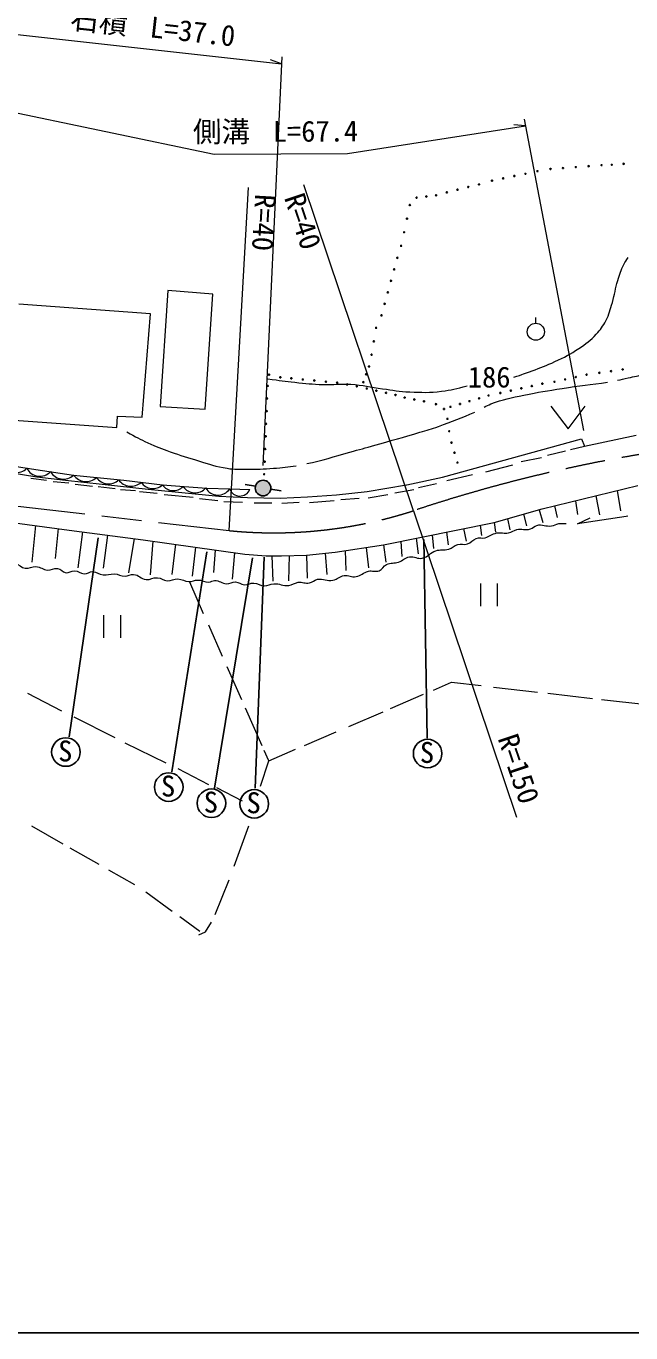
# Model space of a CAD drawing. Units: millimetres, scale not verified. Extents: x 40000 to 680000, y 20000 to 380000.
# Drawn here: x 379998 to 432951, y 205000 to 319493 of the extents above; entities that cross this region are included whole.
import ezdxf
from ezdxf.enums import TextEntityAlignment as Align

# ---------------------------------------------------------------- set-up
doc = ezdxf.new("R2010")
doc.units = ezdxf.units.MM
doc.header["$LTSCALE"] = 1000
doc.linetypes.add('CHAIN', pattern=[18.5, 12, -1.5, 3.5, -1.5])
for name, color, linetype, lineweight in [('M-BGD', 7, 'Continuous', 13), ('M-BMK', 2, 'CHAIN', 13), ('M-STR-HTXT', 7, 'Continuous', 13), ('M-TTL-BAND', 7, 'Continuous', 25)]:
    doc.layers.add(name, color=color, linetype=linetype, lineweight=lineweight)
doc.styles.add('ＭＳ ゴシック', font='')
doc.styles.get('ＭＳ ゴシック').set_extended_font_data('MS Gothic')

msp = doc.modelspace()

# ---------------------------------------------------------------- hatches: boundary and pattern name
at = {"layer": 'M-BGD'}
msp.add_hatch(color=256, dxfattribs=at).paths.add_polyline_path([(401419, 278904, 0.97359), (400081, 279177, 0.01338), (400074, 279141, 1)])

# ---------------------------------------------------------------- linework, layer by layer
for p, q in [((392398, 296318), (391732, 286175)), ((396345, 296010), (392398, 296318)), ((395672, 285936), (396345, 296010)), ((390885, 294280), (379345, 295133)), ((390158, 285238), (390885, 294280)), ((424632, 293468), (424632, 293968)), ((387929, 284327), (387985, 285323)), ((387985, 285323), (390158, 285238)), ((391732, 286175), (395672, 285936)), ((425957, 286196), (427457, 284196)), ((427457, 284196), (428957, 286196)), ((378546, 285007), (387929, 284327)), ((416467, 279970), (428637, 283329)), ((428637, 283329), (428896, 282694)), ((428896, 282694), (433421, 283643)), ((423344, 281348), (425132, 281705)), ((425658, 281894), (427214, 282273)), ((427655, 282399), (428896, 282694)), ((378221, 281044), (380850, 280644)), ((380850, 280644), (384151, 280161)), ((420253, 280443), (422608, 281053)), ((378243, 280441), (380944, 279992)), ((380412, 279883), (381772, 279714)), ((380944, 279992), (383431, 279702)), ((382350, 279609), (383738, 279483)), ((383431, 279702), (386665, 279347)), ((384151, 280161), (388547, 279698)), ((384299, 279371), (385799, 279189)), ((388547, 279698), (391932, 279299)), ((413348, 279292), (416467, 279970)), ((414365, 279055), (415942, 279413)), ((416846, 279686), (419075, 280212)), ((386304, 279146), (387804, 278992)), ((386665, 279347), (390674, 278936)), ((388267, 278894), (389584, 278810)), ((389921, 278712), (391463, 278586)), ((390674, 278936), (396857, 278296)), ((391932, 279299), (393825, 279151)), ((392094, 278445), (394618, 278214)), ((393825, 279151), (395823, 279025)), ((395823, 279025), (397821, 278941)), ((396857, 278296), (399395, 278184)), ((397821, 278941), (399587, 278899)), ((402255, 278141), (404624, 278240)), ((404624, 278240), (407162, 278422)), ((407162, 278422), (409865, 278706)), ((409865, 278706), (413317, 279297)), ((409948, 278151), (411673, 278445)), ((412283, 278593), (413944, 278908)), ((425185, 277195), (433555, 279245)), ((429873, 278343), (430197, 276673)), ((431761, 278806), (432047, 277030)), ((395185, 278109), (396784, 277941)), ((397309, 277836), (398950, 277773)), ((399395, 278184), (402255, 278141)), ((399959, 277730), (401515, 277730)), ((402399, 277709), (403913, 277773)), ((404817, 277752), (406983, 277920)), ((407551, 278025), (409149, 278130)), ((420979, 276017), (425185, 277195)), ((424917, 277120), (425234, 276000)), ((426272, 277461), (426495, 276442)), ((428105, 277910), (428283, 276715)), ((371485, 276967), (384203, 275276)), ((411303, 274042), (420979, 276017)), ((420979, 276017), (421111, 275153)), ((422151, 276345), (422368, 275374)), ((423564, 276741), (423799, 275717)), ((432555, 276537), (428274, 275882)), ((428274, 275882), (429395, 276406)), ((432676, 276546), (432555, 276537)), ((380808, 275727), (380504, 272520)), ((382790, 275464), (382543, 272836)), ((384203, 275276), (390238, 274498)), ((384922, 275183), (384520, 272036)), ((387108, 274901), (386728, 272015)), ((415546, 274908), (415658, 273738)), ((416811, 275166), (416941, 274033)), ((418290, 275468), (418540, 274369)), ((419753, 275767), (419864, 274853)), ((389445, 274600), (388958, 271584)), ((390238, 274498), (399134, 273215)), ((391103, 274373), (390854, 271423)), ((393063, 274090), (392746, 271437)), ((394841, 273834), (394527, 271311)), ((407055, 273411), (411303, 274042)), ((409777, 273815), (409973, 272045)), ((411303, 274042), (411495, 272539)), ((412811, 274350), (412904, 273023)), ((414164, 274626), (414334, 273254)), ((396539, 273589), (396392, 271633)), ((398242, 273343), (398046, 271045)), ((399134, 273215), (401027, 273089)), ((401027, 273089), (402352, 273089)), ((401525, 273089), (401588, 270866)), ((402352, 273089), (404539, 273152)), ((403016, 273108), (402976, 270887)), ((404539, 273152), (407055, 273411)), ((404539, 273152), (404595, 271139)), ((406183, 273321), (406340, 271455)), ((407923, 273540), (407981, 271791)), ((395542, 268011), (394323, 270768)), ((419782, 270663), (419782, 268663)), ((421282, 268663), (421282, 270663)), ((386778, 267895), (386778, 265895)), ((388278, 265895), (388278, 267895)), ((397197, 264268), (395982, 267016)), ((398881, 260459), (397594, 263371)), ((415669, 261319), (417257, 262001)), ((417257, 262001), (419833, 261707)), ((420927, 261583), (424775, 261145)), ((380124, 261035), (383096, 259494)), ((411905, 259704), (414807, 260949)), ((425679, 261042), (429591, 260596)), ((430390, 260505), (434365, 260053)), ((384164, 258979), (387772, 257178)), ((400658, 256439), (399198, 259742)), ((408243, 258133), (411253, 259424)), ((404374, 256472), (407159, 257668)), ((388627, 256696), (392216, 254935)), ((401238, 255127), (400840, 256028)), ((401238, 255127), (403598, 256140)), ((393270, 254436), (395976, 253033)), ((400523, 252898), (401238, 255127)), ((396667, 252783), (398903, 251623)), ((380470, 249415), (383225, 247847)), ((398207, 245879), (399511, 249433)), ((383814, 247512), (386358, 246063)), ((387200, 245584), (389492, 244280)), ((396547, 241668), (397766, 244701)), ((390480, 243633), (392794, 241956)), ((393466, 241468), (395220, 240196)), ((395706, 240140), (396238, 240981)), ((395117, 239873), (395706, 240140))]:
    msp.add_line(p, q, dxfattribs=at)
at = {"layer": 'M-BGD', "lineweight": 25}
for p, q in [((399181, 279335), (400081, 279177)), ((401439, 278936), (402339, 278778)), ((386316, 274662), (383752, 257218)), ((414823, 274521), (415109, 257098)), ((395817, 273431), (392763, 254146)), ((399805, 272893), (396503, 252737)), ((400837, 272959), (400062, 252717))]:
    msp.add_line(p, q, dxfattribs=at)
for centre, radius in [((425910, 306973), 50), ((427013, 307057), 50), ((428138, 307144), 50), ((429262, 307230), 50), ((430387, 307316), 50), ((431279, 307349), 50), ((432328, 307434), 50), ((420793, 305957), 50), ((421768, 306158), 50), ((422744, 306358), 50), ((423719, 306559), 50), ((424780, 306786), 50), ((415041, 304566), 50), ((415895, 304667), 50), ((416831, 304935), 50), ((417772, 305165), 50), ((418712, 305395), 50), ((419652, 305624), 50), ((413600, 303823), 50), ((414188, 304464), 50), ((413346, 302628), 50), ((413093, 301433), 50), ((412839, 300238), 50), ((412499, 299198), 50), ((412224, 298190), 50), ((411948, 297182), 50), ((411672, 296173), 50), ((411397, 295165), 50), ((410646, 293056), 50), ((411121, 294157), 50), ((410446, 291882), 50), ((410020, 289668), 50), ((410247, 290708), 50), ((401268, 288950), 50), ((402253, 288719), 50), ((403215, 288634), 50), ((404226, 288538), 50), ((409771, 288984), 50), ((427203, 288540), 50), ((428139, 288745), 50), ((429075, 288950), 50), ((430188, 289117), 50), ((431211, 289267), 50), ((432233, 289416), 50), ((401156, 287971), 50), ((405237, 288442), 50), ((406248, 288347), 50), ((407229, 288258), 50), ((408089, 288092), 50), ((408949, 287927), 50), ((409521, 288300), 50), ((409831, 287738), 50), ((410668, 287548), 50), ((411505, 287359), 50), ((421519, 287344), 50), ((422438, 287550), 50), ((423357, 287756), 50), ((424276, 287963), 50), ((425195, 288169), 50), ((426266, 288336), 50), ((401111, 286865), 50), ((412342, 287169), 50), ((413147, 286947), 50), ((413995, 286782), 50), ((414843, 286616), 50), ((415890, 286377), 50), ((417994, 286383), 50), ((418827, 286633), 50), ((419660, 286883), 50), ((420493, 287133), 50), ((401065, 285759), 50), ((416588, 285951), 50), ((416896, 285087), 50), ((417162, 286133), 50), ((401020, 284654), 50), ((417048, 283998), 50), ((400974, 283548), 50), ((417250, 282993), 50), ((400929, 282443), 50), ((417514, 282123), 50), ((400884, 281337), 50), ((417777, 281253), 50), ((400746, 279022), 683), ((400838, 280231), 50), ((383477, 255890), 1250), ((415155, 255762), 1250), ((392487, 252818), 1250), ((396227, 251409), 1250), ((399970, 251353), 1250)]:
    msp.add_circle(centre, radius, dxfattribs=at)
at = {"layer": 'M-BGD'}
msp.add_circle((424632, 292718), 750, dxfattribs=at)
for centre, radius, start, end in [((379157, 281625), 1249, 205.83491, 316.42389), ((381201, 281322), 1269, 206.08965, 317.00646), ((383256, 281096), 1295, 209.5741, 313.75717), ((385247, 280948), 1349, 215.70097, 312.28102), ((387213, 280683), 1288, 214.72186, 313.26013), ((389185, 280509), 1330, 215.0302, 311.83778), ((391098, 280217), 1241, 214.26519, 312.27384), ((392891, 279958), 1164, 214.52909, 316.57614), ((394784, 279869), 1266, 214.1446, 318.55319), ((396805, 279634), 1230, 209.38395, 325.69064), ((398712, 279276), 953, 200.60494, 336.6672)]:
    msp.add_arc(centre, radius, start, end, dxfattribs=at)
for points, knots in [([(422716, 288727), (423481, 288985), (423685, 289058), (424300, 289288), (425091, 289584), (425541, 289739), (426305, 290101), (427146, 290500), (427620, 290732), (428394, 291251), (429035, 291680), (429392, 291942), (429920, 292505), (430306, 292918), (430502, 293181), (430761, 293683), (431066, 294272), (431145, 294646), (431336, 295281), (431559, 296021), (431577, 296466), (431813, 297202), (431993, 297765), (432058, 298102), (432345, 298618), (432481, 298861), (432533, 298956), (432724, 299221)], [0, 0, 0, 0, 1, 1, 1, 2, 2, 2, 3, 3, 3, 4, 4, 4, 5, 5, 5, 6, 6, 6, 7, 7, 7, 8, 8, 8, 9, 9, 9, 9]), ([(431788, 288465), (432079, 288526), (432354, 288589), (432723, 288668), (433280, 288786), (433587, 288873), (434144, 288985), (434697, 289097), (435019, 289105), (435565, 289247), (436024, 289366), (436289, 289430), (436714, 289640), (437110, 289835), (437354, 289947), (437649, 290275), (437960, 290621), (438025, 290897), (438225, 291317), (438422, 291731), (438451, 291997), (438646, 292411), (438765, 292665), (438802, 292839), (439001, 293037), (439228, 293263), (439413, 293339), (439720, 293430), (440170, 293562), (440439, 293590), (440907, 293598), (441723, 293611), (442179, 293540), (442992, 293467), (444183, 293361), (444586, 293283), (446026, 293050)], [0, 0, 0, 0, 1, 1, 1, 2, 2, 2, 3, 3, 3, 4, 4, 4, 5, 5, 5, 6, 6, 6, 7, 7, 7, 8, 8, 8, 9, 9, 9, 10, 10, 10, 11, 11, 11, 12, 12, 12, 12]), ([(401159, 288596), (402295, 288428), (402603, 288383), (403533, 288285), (404497, 288183), (405038, 288123), (406007, 288091), (406948, 288061), (407478, 288168), (408418, 288110), (409517, 288043), (410117, 287855), (411210, 287718), (412136, 287601), (412651, 287483), (413584, 287446), (414675, 287404), (415296, 287363), (416379, 287503), (417266, 287617), (417603, 287694), (418622, 287970)], [0, 0, 0, 0, 1, 1, 1, 2, 2, 2, 3, 3, 3, 4, 4, 4, 5, 5, 5, 6, 6, 6, 7, 7, 7, 7]), ([(420114, 286111), (420288, 286205), (420469, 286298), (420704, 286392), (421787, 286826), (422449, 286922), (423592, 287163), (424887, 287435), (425622, 287541), (426928, 287752), (428488, 288003), (429402, 288048), (430911, 288301)], [0, 0, 0, 0, 1, 1, 1, 2, 2, 2, 3, 3, 3, 4, 4, 4, 4]), ([(404567, 281159), (405987, 281464), (406861, 281755), (408352, 282165), (409208, 282400), (409685, 282539), (410539, 282782), (412078, 283218), (412950, 283433), (414479, 283903), (415116, 284099), (415481, 284188), (416105, 284422), (417358, 284890), (418093, 285125), (419275, 285674)], [0, 0, 0, 0, 1, 1, 1, 2, 2, 2, 3, 3, 3, 4, 4, 4, 5, 5, 5, 5]), ([(388808, 283952), (389663, 283463), (389915, 283319), (390656, 282978), (391399, 282636), (391834, 282483), (392604, 282207), (393563, 281863), (394109, 281694), (395086, 281408), (396058, 281122), (396592, 280894), (397595, 280749), (398268, 280651), (398654, 280666), (399334, 280665), (400238, 280662), (400745, 280683), (401647, 280749), (402445, 280807), (402967, 280857), (403641, 280976)], [0, 0, 0, 0, 1, 1, 1, 2, 2, 2, 3, 3, 3, 4, 4, 4, 5, 5, 5, 6, 6, 6, 7, 7, 7, 7]), ([(361492, 275459), (361876, 275482), (362075, 275520), (362398, 275371), (362603, 275276), (362657, 275102), (362875, 275044), (363174, 274963), (363368, 275127), (363669, 275053), (363993, 274973), (364121, 274778), (364445, 274698), (364824, 274604), (365064, 274756), (365445, 274670), (365879, 274572), (366047, 274290), (366483, 274202), (366833, 274132), (367048, 274274), (367399, 274202), (367770, 274127), (367918, 273898), (368286, 273810), (368694, 273712), (368953, 273847), (369355, 273729), (369662, 273639), (369730, 273357), (370041, 273280), (370541, 273155), (370855, 273384), (371362, 273286), (371773, 273207), (371932, 272922), (372346, 272863), (372662, 272818), (372838, 272986), (373156, 272962), (373552, 272933), (373733, 272701), (374128, 272663), (374550, 272623), (374777, 272846), (375200, 272825), (375652, 272803), (375863, 272526), (376315, 272508), (376650, 272494), (376828, 272659), (377163, 272638), (377589, 272613), (377759, 272280), (378185, 272252), (378514, 272230), (378690, 272421), (379018, 272389), (379401, 272352), (379539, 272034), (379921, 271997), (380287, 271960), (380483, 272164), (380850, 272146), (381269, 272125), (381459, 271858), (381878, 271835), (382221, 271816), (382406, 272046), (382744, 271984), (383066, 271925), (383166, 271639), (383492, 271604), (383788, 271572), (383936, 271788), (384234, 271782), (384576, 271774), (384724, 271514), (385066, 271511), (385374, 271508), (385524, 271705), (385832, 271697), (386203, 271689), (386371, 271461), (386739, 271417), (387114, 271373), (387325, 271518), (387702, 271501), (388081, 271485), (388276, 271308), (388655, 271314), (388956, 271320), (389112, 271475), (389412, 271454), (389869, 271423), (390040, 271048), (390496, 271006), (390887, 270970), (391096, 271196), (391487, 271165), (391842, 271136), (392001, 270915), (392356, 270894), (392724, 270872), (392916, 271065), (393284, 271057), (393671, 271049), (393860, 270830), (394247, 270824), (394562, 270819), (394726, 270952), (395041, 270964), (395423, 270978), (395623, 270747), (396004, 270786), (396204, 270807), (396299, 270911), (396499, 270926), (396926, 270959), (397128, 270630), (397555, 270637), (397861, 270641), (398016, 270806), (398322, 270796), (398639, 270785), (398778, 270569), (399094, 270543), (399423, 270517), (399594, 270706), (399923, 270699), (400304, 270691), (400489, 270452), (400870, 270462), (401191, 270470), (401354, 270612), (401674, 270637), (402189, 270676), (402475, 270409), (402987, 270482), (403326, 270530), (403480, 270704), (403818, 270762), (404197, 270827), (404426, 270620), (404800, 270706), (405096, 270774), (405213, 270959), (405510, 271024), (406028, 271137), (406346, 270832), (406865, 270940), (407274, 271024), (407434, 271300), (407847, 271360), (408250, 271419), (408483, 271185), (408884, 271257), (409339, 271340), (409518, 271628), (409968, 271734), (410325, 271818), (410565, 271643), (410906, 271778), (411215, 271899), (411257, 272179), (411554, 272326), (411931, 272512), (412212, 272400), (412610, 272536), (413004, 272671), (413163, 272927), (413575, 272991), (414006, 273058), (414259, 272787), (414685, 272879), (415198, 272990), (415363, 273365), (415862, 273527), (416288, 273665), (416569, 273548), (416998, 273675), (417333, 273774), (417457, 273994), (417795, 274080), (418117, 274162), (418328, 274019), (418643, 274124), (418981, 274236), (419083, 274482), (419418, 274603), (419704, 274706), (419900, 274591), (420195, 274665), (420609, 274770), (420786, 274998), (421204, 275085), (421603, 275167), (421849, 275010), (422247, 275097), (422538, 275161), (422667, 275303), (422955, 275379), (423408, 275498), (423710, 275285), (424152, 275441), (424389, 275525), (424480, 275668), (424719, 275746), (425195, 275903), (425507, 275623), (426002, 275703), (426261, 275744), (426384, 275864), (426644, 275902), (426887, 275938), (426993, 275932), (427273, 275908)], [0, 0, 0, 0, 1, 1, 1, 2, 2, 2, 3, 3, 3, 4, 4, 4, 5, 5, 5, 6, 6, 6, 7, 7, 7, 8, 8, 8, 9, 9, 9, 10, 10, 10, 11, 11, 11, 12, 12, 12, 13, 13, 13, 14, 14, 14, 15, 15, 15, 16, 16, 16, 17, 17, 17, 18, 18, 18, 19, 19, 19, 20, 20, 20, 21, 21, 21, 22, 22, 22, 23, 23, 23, 24, 24, 24, 25, 25, 25, 26, 26, 26, 27, 27, 27, 28, 28, 28, 29, 29, 29, 30, 30, 30, 31, 31, 31, 32, 32, 32, 33, 33, 33, 34, 34, 34, 35, 35, 35, 36, 36, 36, 37, 37, 37, 38, 38, 38, 39, 39, 39, 40, 40, 40, 41, 41, 41, 42, 42, 42, 43, 43, 43, 44, 44, 44, 45, 45, 45, 46, 46, 46, 47, 47, 47, 48, 48, 48, 49, 49, 49, 50, 50, 50, 51, 51, 51, 52, 52, 52, 53, 53, 53, 54, 54, 54, 55, 55, 55, 56, 56, 56, 57, 57, 57, 58, 58, 58, 59, 59, 59, 60, 60, 60, 61, 61, 61, 62, 62, 62, 63, 63, 63, 64, 64, 64, 65, 65, 65, 66, 66, 66, 67, 67, 67, 68, 68, 68, 69, 69, 69, 70, 70, 70, 71, 71, 71, 72, 72, 72, 72])]:
    msp.add_open_spline(points, degree=3, knots=knots, dxfattribs=at)
at = {"layer": 'M-BMK'}
msp.add_line((373218, 278139), (397766, 275291), dxfattribs=at)
for centre, radius, start, end in [((455396, 152644), 131123, 94.96429, 108.43778), ((401677, 314765), 39667, 264.34215, 287.98517)]:
    msp.add_arc(centre, radius, start, end, dxfattribs=at)
at = {"layer": 'M-STR-HTXT'}
for p, q in [((378454, 318835), (402372, 316187)), ((402401, 316808), (400713, 280987)), ((402372, 316187), (401405, 316546)), ((372839, 313212), (396453, 308283)), ((408142, 308339), (423719, 310744)), ((423719, 310744), (422692, 310838)), ((423602, 311354), (428803, 284049)), ((396453, 308283), (408142, 308339)), ((397766, 275291), (399473, 305364)), ((413925, 277036), (404324, 305587)), ((413925, 277036), (422951, 250196))]:
    msp.add_line(p, q, dxfattribs=at)
at = {"layer": 'M-TTL-BAND'}
msp.add_line((40000, 205000), (579000, 205000), dxfattribs=at)

# ---------------------------------------------------------------- texts
at = {"layer": 'M-BGD', "style": 'ＭＳ ゴシック'}
for s, p in [('186', (418675, 287280)), ('S', (382798, 254517)), ('S', (414476, 254388)), ('S', (391808, 251445)), ('S', (395548, 250036)), ('S', (399292, 249980))]:
    msp.add_text(s, height=1833, dxfattribs=at).set_placement(p, align=Align.BOTTOM_LEFT)
at = {"layer": 'M-STR-HTXT', "style": 'ＭＳ ゴシック'}
for s, rotation, p in [('石積', 353.682, (383754, 318749)), ('L=37.0', 353.682, (390703, 317980)), ('側溝', 0.273, (394608, 308772)), ('L=67.4', 0.273, (401599, 308805))]:
    msp.add_text(s, height=1833, rotation=rotation, dxfattribs=at).set_placement(p, align=Align.BOTTOM_LEFT)
for s, rotation, p in [('R=40', 266.751, (399369, 302363)), ('R=40', 288.587, (402848, 301923)), ('R=150', 288.631, (421751, 253961))]:
    msp.add_text(s, height=1833, rotation=rotation, dxfattribs=at).set_placement(p, align=Align.BOTTOM_CENTER)

doc.saveas('drawing.dxf')
